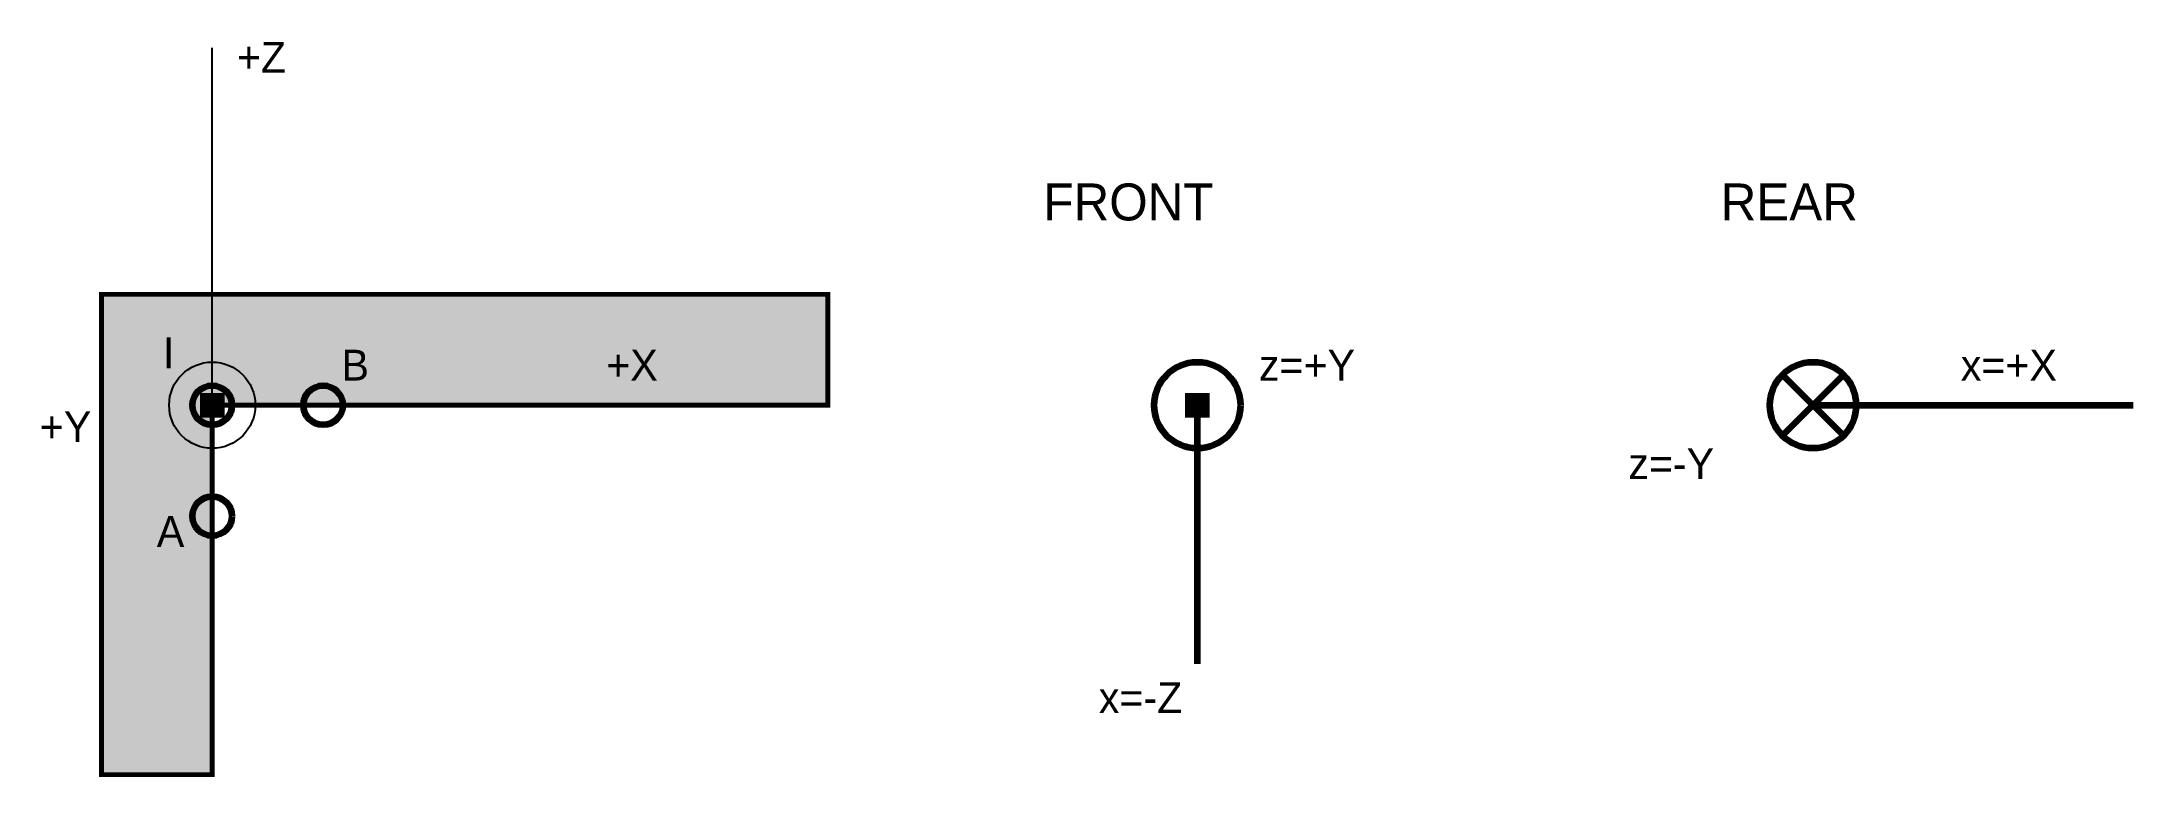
# Model space of a CAD drawing. Header units: millimetres. Extents: x 42 to 382, y 10 to 129.
import ezdxf

# ---------------------------------------------------------------- set-up
doc = ezdxf.new("R2010")
doc.units = ezdxf.units.MM
for name, color, linetype, lineweight in [('BRACKET', 5, 'Continuous', 120), ('FRONT_FRAME', 3, 'Continuous', 140), ('POINTS', 1, 'Continuous', 140), ('REAR_FRAME', 1, 'Continuous', 140)]:
    doc.layers.add(name, color=color, linetype=linetype, lineweight=lineweight)
doc.layers.add('LABELS', color=7, linetype='Continuous')
doc.layers.add('MODEL_AXES', color=7, linetype='Continuous')

msp = doc.modelspace()

# ---------------------------------------------------------------- linework, layer by layer
at = {"layer": 'BRACKET', "const_width": 0.8}
msp.add_lwpolyline([(70, 70), (170, 70), (170, 88), (52, 88), (52, 10), (70, 10)], close=True, dxfattribs=at)
at = {"layer": 'BRACKET'}
for points in [[(52, 10), (70, 10), (52, 88), (70, 88)], [(70, 70), (170, 70), (70, 88), (170, 88)]]:
    msp.add_solid(points, dxfattribs=at)
at = {"layer": 'FRONT_FRAME'}
msp.add_line((230, 70), (230, 28), dxfattribs=at)
msp.add_circle((230, 70), 7, dxfattribs=at)
msp.add_solid([(228, 68), (232, 68), (228, 72), (232, 72)], dxfattribs=at)
at = {"layer": 'MODEL_AXES'}
for q in [(70, 128), (130, 70)]:
    msp.add_line((70, 70), q, dxfattribs=at)
msp.add_circle((70, 70), 7, dxfattribs=at)
msp.add_solid([(68, 68), (72, 68), (68, 72), (72, 72)], dxfattribs=at)
at = {"layer": 'POINTS'}
for centre in [(70, 70), (88, 70), (70, 52)]:
    msp.add_circle(centre, 3.2, dxfattribs=at)
at = {"layer": 'REAR_FRAME'}
for p, q in [((325, 65), (335, 75)), ((325, 75), (335, 65)), ((330, 70), (382, 70))]:
    msp.add_line(p, q, dxfattribs=at)
msp.add_circle((330, 70), 7, dxfattribs=at)

# ---------------------------------------------------------------- texts
at = {"layer": 'LABELS'}
for s, height, p in [('+Z', 5, (74, 124)), ('FRONT', 6, (205, 100)), ('REAR', 6, (315, 100)), ('I', 5, (62, 76)), ('B', 5, (91, 74)), ('+X', 5, (134, 74)), ('z=+Y', 5, (240, 74)), ('x=+X', 5, (354, 74)), ('+Y', 5, (42, 64)), ('z=-Y', 5, (300, 58)), ('A', 5, (61, 47)), ('x=-Z', 5, (214, 20))]:
    msp.add_text(s, height=height, dxfattribs=at).set_placement(p)

doc.saveas('drawing.dxf')
